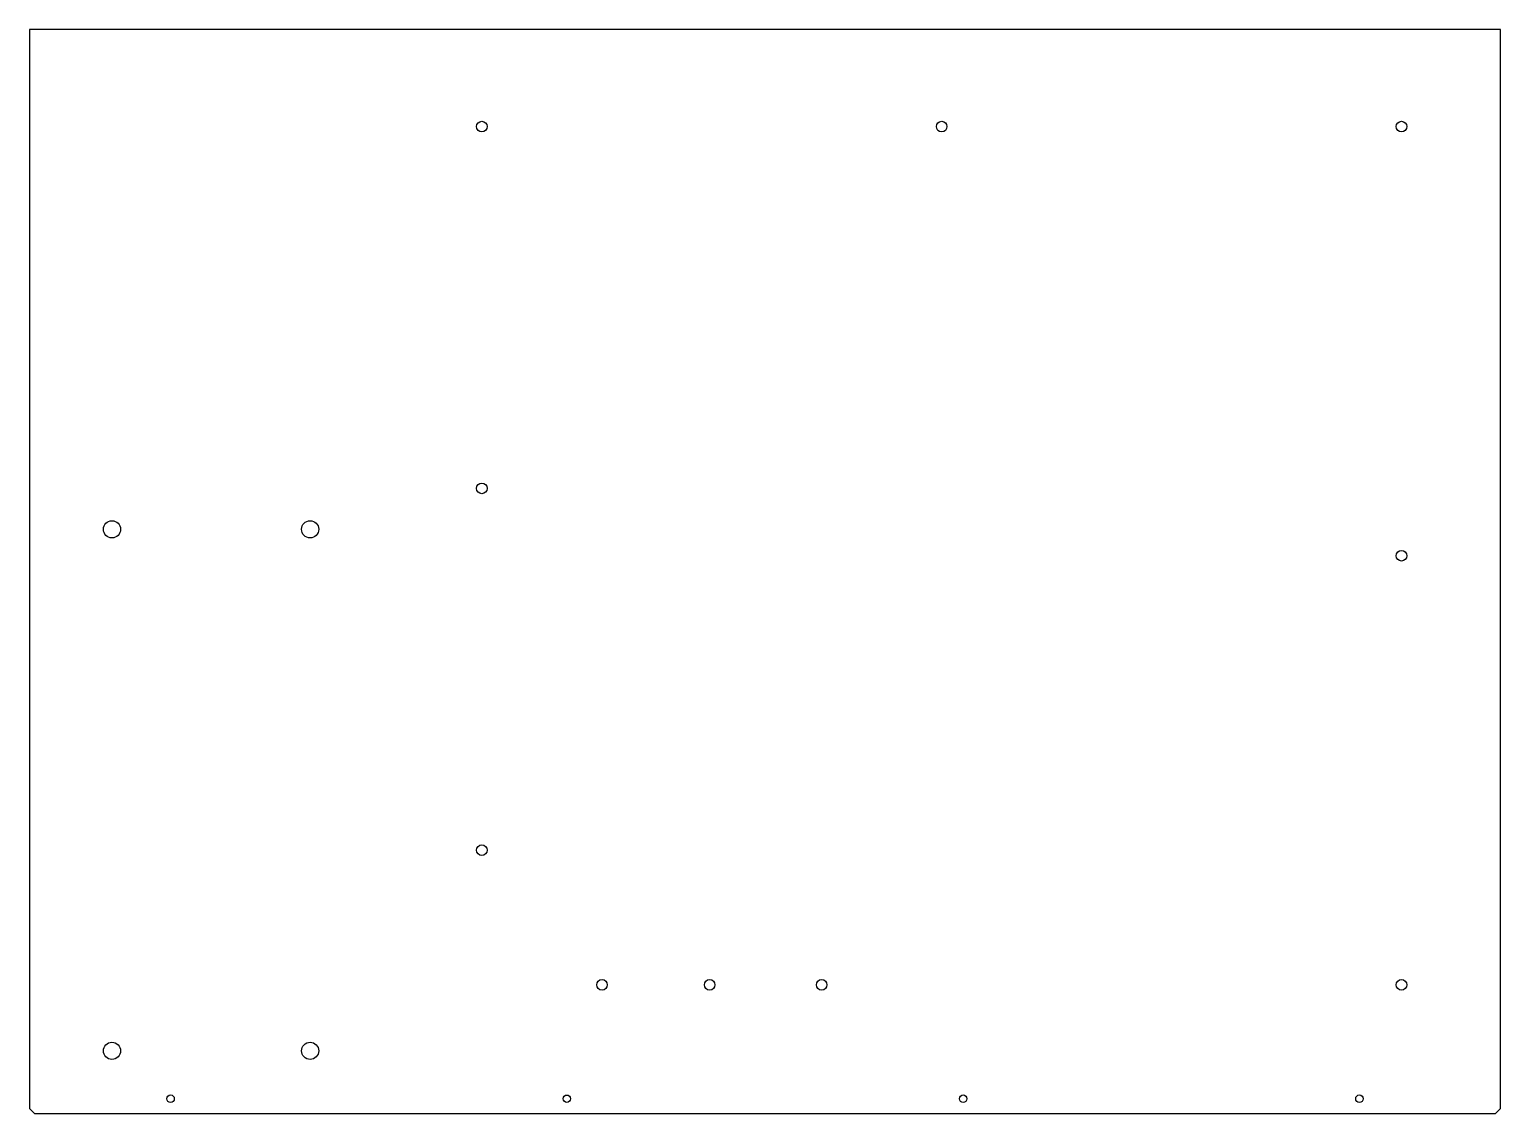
# Model space of a CAD drawing. Header units: millimetres. Extents: x -223 to 223, y -185 to 144.
import ezdxf

# ---------------------------------------------------------------- set-up
doc = ezdxf.new("R2010")
doc.units = ezdxf.units.MM
doc.layers.get('0').update_dxf_attribs({"linetype": 'CONTINUOUS'})

msp = doc.modelspace()

# ---------------------------------------------------------------- linework, layer by layer
msp.add_lwpolyline([(-222.75, 143.67), (-222.75, 143.02), (-222.75, -183.28), (-221.25, -184.78), (221.25, -184.78), (222.75, -183.28), (222.75, 143.02), (222.75, 143.67)], close=True)
for centre, radius in [((-85.75, 114.22), 1.6), ((53.5, 114.22), 1.6), ((192.75, 114.22), 1.6), ((-85.75, 4.62), 1.6), ((-197.75, -7.78), 2.6), ((-137.75, -7.78), 2.6), ((192.75, -15.78), 1.6), ((-85.75, -104.98), 1.6), ((-49.35, -145.78), 1.6), ((-16.75, -145.78), 1.6), ((17.15, -145.78), 1.6), ((192.75, -145.78), 1.6), ((-197.75, -165.78), 2.6), ((-137.75, -165.78), 2.6), ((-180, -180.28), 1.13), ((-60, -180.28), 1.12), ((60, -180.28), 1.13), ((180, -180.28), 1.13)]:
    msp.add_circle(centre, radius)

doc.saveas('drawing.dxf')
